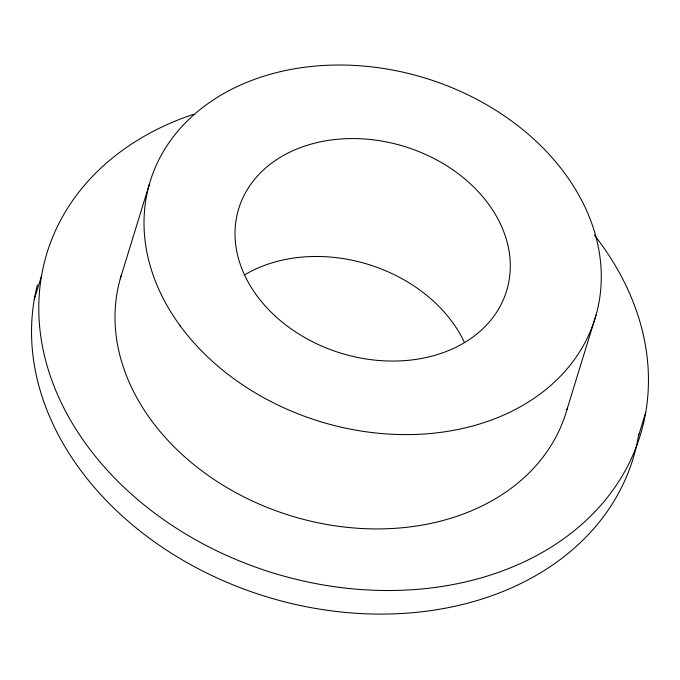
<?xml version="1.0" encoding="UTF-8"?>
<svg xmlns="http://www.w3.org/2000/svg" width="680" height="680" viewBox="0 0 680 680"><rect width="100%" height="100%" fill="white"/><g stroke="black" fill="none" stroke-linecap="round" stroke-linejoin="round"><path stroke-width="1.02" d="M34.28 299.464L41.531 275.885M120.258 278.817L149.277 184.484M566.992 409.471L596.012 315.137M638.469 435.982L645.719 412.394M567.545 407.473A232.738 179.588 17.1 0 1 293.556 516.613A232.738 179.588 17.1 0 1 121.448 274.848M244.179 275.137A140.114 108.12 17.1 0 1 464.414 342.423M594.346 235.033A310.318 239.453 17.1 0 1 509.371 568.242A310.318 239.453 17.1 0 1 82.883 439.705A310.318 239.453 17.1 0 1 193.647 114.257M638.809 433.933A310.318 239.453 17.1 0 1 287.504 602.565A310.318 239.453 17.1 0 1 37.383 284.971M180.208 325.848A232.738 179.588 17.1 0 0 575.781 357.646A232.738 179.588 17.1 0 0 361.955 65.934A232.738 179.588 17.1 0 0 180.208 325.848M275.375 316.217A140.114 108.12 17.1 0 0 505.623 293.904A140.114 108.12 17.1 0 0 336.94 139.315A140.114 108.12 17.1 0 0 275.375 316.217"/></g></svg>
